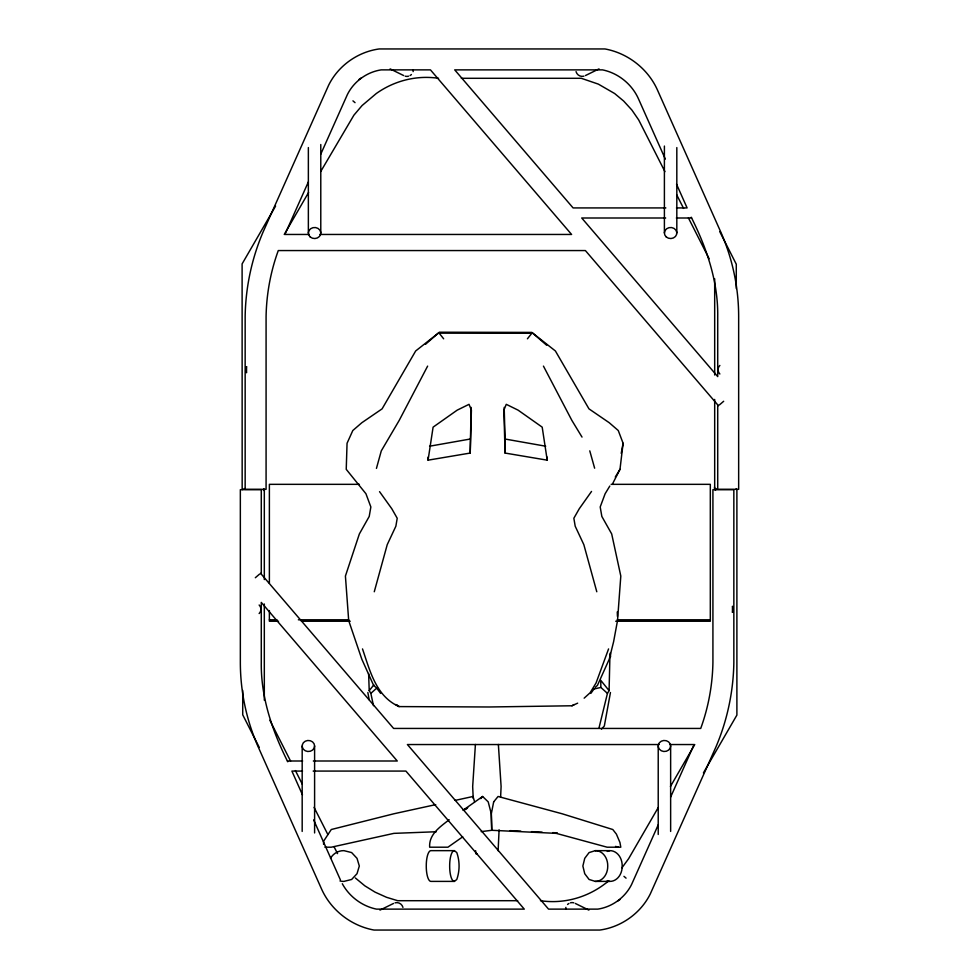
<?xml version="1.0" encoding="UTF-8"?>
<svg xmlns="http://www.w3.org/2000/svg" width="979" height="979" viewBox="0 0 979 979"><rect width="100%" height="100%" fill="white"/><g stroke="black" fill="none" stroke-linecap="round" stroke-linejoin="round"><path stroke-width="1.47" d="M609.966 654.094L609.085 690.623L607.445 693.377L599.111 727.519M428.068 457.132L428.068 460.167L470.214 453.057L471.107 407.362M470.214 453.057L471.401 410.152L469.027 404.327L457.181 410.152L433.097 427.15L428.068 460.167M498.115 850.739L499.094 829.825M500.624 796.943L501.101 786.492L498.372 744.468M475.415 744.468L472.673 786.492L473.224 798.436M612.56 483.822L619.988 469.333L623.097 443.267L618.263 430.527L609.232 422.72L588.966 408.855L555.399 350.971L532.099 332.627L438.971 332.627L415.671 350.971L382.104 408.855L361.838 422.72L352.807 430.527L347.055 443.267L346.236 469.333L365.938 493.734L370.857 506.963L369.218 516.435L359.366 533.934L345.416 576.068L348.695 620.613L361.838 659.246L373.623 685.398L375.85 687.319M610.455 692.52L604.324 726.002L601.436 729.135M621.224 453.375L623.097 443.267M374.272 591.757L387.231 544.654L395.871 526.212L397.217 518.258L391.82 508.774L379.546 491.654M376.438 468.403L381.296 450.854L399.212 420.383L427.627 366.109M425.522 344.278L438.996 332.53L532.099 332.627L546.674 345.257M608.571 648.918L596.064 682.975L590.117 692.765L584.157 698.162M308.373 181.898L284.901 234.458L309.303 234.458M320.733 154.241L347.398 94.547C353.835 81.526 366.819 72.03 381.186 69.876L430.454 69.876L571.589 234.458L319.974 234.458M658.267 824.759L631.602 884.453C625.165 897.474 612.181 906.97 597.814 909.124L548.546 909.124L407.411 744.542L659.026 744.542M670.627 797.102L694.099 744.542L669.697 744.542M275.576 206.116L242.107 263.902L242.168 489.586L245.031 488.509M284.24 234.495L308.569 192.496M320.733 171.496L353.908 115.167L362.095 105.524L376.279 93.531C394.329 80.719 416.491 75.04 438.555 78.296M658.267 807.504L628.628 858.681L621.959 867.786M670.431 786.504L694.76 744.505M703.424 772.884L736.893 715.098L736.893 489.904A10.549 1.848 0 0 0 736.024 488.949M609.819 486.025L605.132 493.734L600.2 506.963L601.84 516.435L611.691 533.934L620.808 576.068L617.516 620.613L613.613 641.686L609.232 659.246L597.435 685.398L595.208 687.319M615.289 477.03L619.988 469.333M591.524 491.434L579.25 508.774L573.853 518.258L575.199 526.212L583.839 544.654L596.786 591.757M590.851 693.377L594.02 688.983M259.141 613.552L260.096 612.303A6.033 6.033 0 0 0 260.096 606.27L259.141 605.01M719.859 365.448L718.904 366.697A6.033 6.033 0 0 0 718.904 372.73L719.859 373.99M527.424 338.795L532.025 333.007M373.464 705.663L370.857 693.377L369.218 690.623L373.856 684.884M480.762 798.631L482.61 796.478L488.203 801.862L491.372 814.149L491.739 830.29L481.203 831.636M370.857 693.377L377.429 687.454M255.323 577.732L259.582 574.073M719.418 404.927L723.677 401.268M449.165 819.729C440.232 826.827 428.802 834.181 429.659 847.202L447.941 847.202L462.724 836.825M454.415 881.394L456.789 879.472C459.836 870.845 459.836 861.202 456.789 852.574L454.415 850.653L431.029 850.653A15.052 4.65 -90 0 0 426.269 866.023A15.052 4.65 -90 0 0 431.029 881.394L454.415 881.394A15.052 4.65 -90 0 1 449.667 866.023A15.052 4.65 -90 0 1 454.415 850.653M358.791 79.666L360.896 78.124M607.935 881.626L602.721 885.469C584.671 898.281 562.509 903.96 540.445 900.704M618.104 900.876L620.209 899.334M463.043 810.306L482.61 796.478M464.352 810.049L466.824 808.556M715.527 488.57L714.731 489.035L715.355 490.002L717.301 488.607M463.85 809.841L467.705 807.663M395.687 704.525L399.114 706.593L489.157 706.985L571.956 705.773L574.122 704.562M585.466 75.542L599.013 68.897M379.987 910.103L393.534 903.458M571.956 705.773L577.659 703.155M595.305 850.653L589.089 852.574L584.732 858.338L582.872 866.023L584.732 873.709L589.089 879.472L595.305 881.394L609.758 881.394A15.052 12.176 -90 0 0 622.191 866.023A15.052 12.176 -90 0 0 609.758 850.653L595.305 850.653A15.052 12.176 -90 0 1 607.739 866.023A15.052 12.176 -90 0 1 595.305 881.394M607.274 851.424L609.758 850.653M592.662 689.289L600.873 687.454L607.445 693.377M435.716 804.628L393.901 813.769L331.269 829.519L323.584 841.242L323.584 844.339M455.137 800.394L473.053 796.478L474.595 801.862M429.573 446.216L470.214 439.033M436.328 831.746L393.901 833.362L331.269 847.202L324.869 847.202M532.099 332.627L438.996 332.53M461.329 78.296L581.293 78.296L598.316 84.108L614.628 93.519L623.647 101.033L631.896 110.052L638.687 119.927L664.937 171.655M665.83 207.927L573.094 207.927L454.721 69.876L602.513 69.876C618.324 73.07 632.128 84.341 638.589 99.099L665.341 159.1M676.465 207.927L687.111 207.927L676.538 184.211M665.659 217.999L581.734 217.999L717.717 376.585L717.717 316.645C718.243 281.756 706.728 248.066 691.247 217.228M676.342 217.999L691.59 217.999M359.403 484.336L269.384 484.336L269.384 583.264M611.141 484.336L710.313 484.336L710.313 621.237L615.718 621.237M269.384 619.793L277.02 619.793M298.375 619.793L348.72 619.793M617.247 619.793L710.313 619.793M278.538 621.237L269.384 621.237L269.384 610.578M301.422 621.237L350.249 621.237M287.41 761.001L302.658 761.001M313.341 761.001L397.266 761.001L261.283 602.415L261.283 662.355C260.757 697.244 272.272 730.934 287.753 761.772M302.535 771.073L291.889 771.073L302.462 794.789M313.17 771.073L405.906 771.073L524.279 909.124L376.487 909.124C362.095 906.187 349.307 896.617 342.307 883.731M477.299 853.725L475.794 853.725L475.659 850.739M517.671 900.704L397.707 900.704L386.534 897.302L375.018 892.114L364.849 885.836L355.353 877.967M510.169 830.645L520.828 831.147M531.475 831.648L542.121 832.15M552.78 832.652L557.345 832.86M547.212 460.167L542.195 427.15L518.099 410.152L506.253 404.327L503.891 410.152L505.066 453.057L547.212 460.167L547.212 457.132M504.185 407.362L505.066 439.033L545.707 446.216M615.546 846.407L618.434 847.202M607.274 880.623L609.758 881.394M390.119 68.897L403.654 75.542M575.346 903.458L588.881 910.103M396.936 705.051L399.114 706.593C375.899 696.326 369.976 670.676 362.499 648.918M352.942 100.849L355.034 102.66M623.966 876.34L626.058 878.151M718.464 405.734L585.393 250.563L278.281 250.563C270.559 271.721 266.459 294.19 266.08 316.719L266.08 489.316L245.154 489.316L245.154 316.388C245.619 287.349 251.774 258.419 263.204 231.717L328.638 85.21C338.208 65.777 357.763 51.85 379.216 48.95L604.961 48.95C627.82 53.099 648.135 68.922 657.533 90.19L720.605 231.656C732.451 258.26 738.631 287.349 738.655 316.462L738.655 489.316L717.717 489.316L717.717 404.878M260.536 573.266L393.607 728.437L700.719 728.437C708.441 707.279 712.541 684.81 712.92 662.281L712.92 489.684L733.846 489.684L733.846 662.612C733.381 691.651 727.226 720.581 715.796 747.283L650.362 893.79C640.792 913.223 621.237 927.15 599.784 930.05L374.039 930.05C351.18 925.901 330.865 910.078 321.467 888.81L258.395 747.344C246.549 720.74 240.369 691.651 240.344 662.538L240.344 489.684L261.283 489.684L261.283 574.122M609.085 690.623L600.739 680.295L600.873 687.454M439.033 333.007L443.646 338.795M376.707 688.115L380.623 693.377M582.015 437.087L571.858 420.383L543.443 366.109M719.724 231.582L736.281 264.195L736.281 288.511M676.685 194.784L683.587 208.405M688.421 217.925L709.151 258.762M269.849 720.238L290.579 761.075M295.413 770.595L302.315 784.216M314.063 807.345L327.879 834.573M334.096 846.823L337.547 853.627M259.276 747.418L242.719 714.805L242.719 690.489M313.659 819.9L340.411 879.901M589.774 450.854L594.632 468.195M367.847 692.52L369.181 699.789M714.499 487.052L714.682 489.524L714.682 399.432M369.218 690.623L368.618 673.515M617.272 611.936L617.443 616.44M610.382 652.773L610.541 656.933M714.682 278.807L714.682 375.006M676.819 147.572L676.819 233.014M670.639 745.986A6.217 5.531 0 0 1 661.314 750.771A6.217 5.531 0 0 1 661.314 741.201A6.217 5.531 0 0 1 670.639 745.986L670.639 831.428M664.398 146.055L664.398 233.014M658.218 745.986L658.218 834.475M505.066 439.033L505.066 453.057M320.782 144.525L320.782 233.014M314.602 745.986A6.217 5.531 0 0 1 305.277 750.771A6.217 5.531 0 0 1 305.277 741.201A6.217 5.531 0 0 1 314.602 745.986L314.602 832.945M308.361 147.572L308.361 233.014M302.181 745.986L302.181 831.428M264.318 489.476L264.318 579.568M264.318 603.994L264.318 700.193M330.498 858.338A15.052 15.052 0 0 1 343.947 850.653L351.632 852.574L357.017 858.338L359.317 866.023L357.017 873.709L351.632 879.472L343.947 881.394A15.052 15.052 0 0 1 339.982 880.953M395.075 902.822A6.437 6.425 63.9 0 1 402.956 907.386M263.645 488.998A10.549 1.848 0 0 1 263.473 490.43M565.691 909.05A6.437 6.425 -63.9 0 1 565.911 907.386M567.575 904.486A6.437 6.425 -63.9 0 1 568.909 903.47M570.463 902.822A6.437 6.425 -63.9 0 1 573.792 902.822M583.925 76.178A6.437 6.425 63.9 0 1 576.044 71.614M413.309 69.95A6.437 6.425 -63.9 0 1 413.089 71.614M411.425 74.514A6.437 6.425 -63.9 0 1 410.091 75.53M408.537 76.178A6.437 6.425 -63.9 0 1 405.208 76.178M493.673 801.862L491.25 814.149L491.727 830.29L556.243 833.362L607.139 847.202L620.796 847.202L619.952 842.491L616.403 834.132L612.793 829.519L562.117 813.769L498.078 796.478L493.673 801.862M246.549 366.672L246.537 366.697A6.033 6.033 0 0 0 246.537 372.73L246.549 366.672M732.463 612.303L732.463 606.27A6.033 6.033 0 0 1 732.463 612.303M310.184 236.93A6.217 5.531 0 0 0 320.574 234.446A6.217 5.531 0 0 0 312.962 227.679A6.217 5.531 0 0 0 310.184 236.93M666.222 236.93A6.217 5.531 0 0 0 676.611 234.446A6.217 5.531 0 0 0 669 227.679A6.217 5.531 0 0 0 666.222 236.93"/></g></svg>
